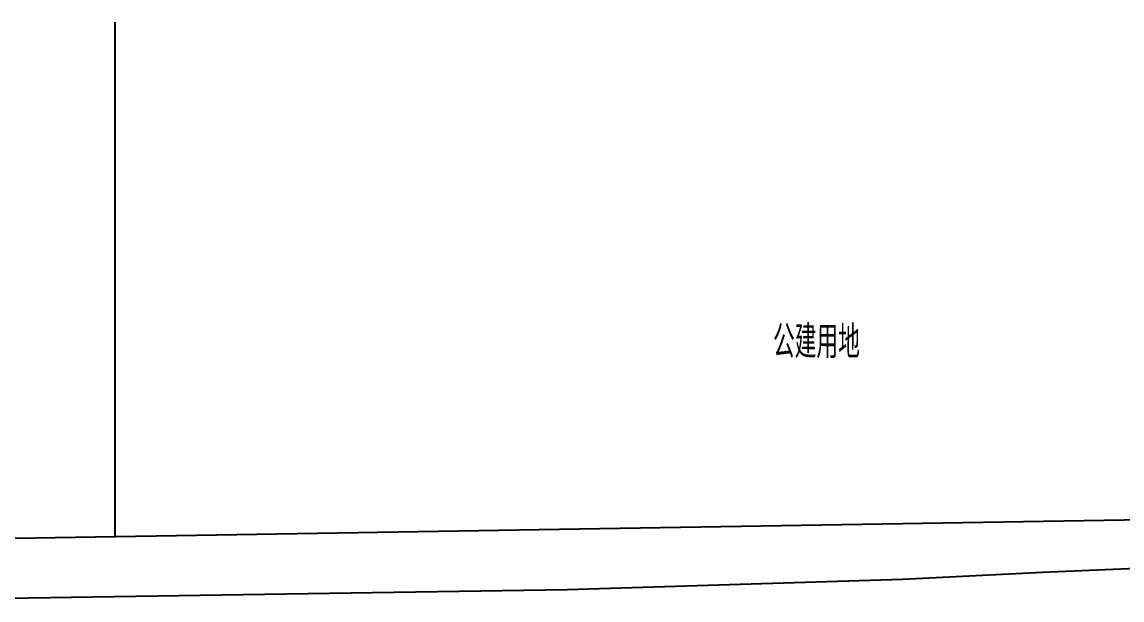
# Model space of a CAD drawing. Header units: metres. Extents: x 71066629 to 71645179, y 84793221 to 85208804.
# Drawn here: x 71314955 to 71382317, y 85173437 to 85208804 of the extents above; entities that cross this region are included whole.
import ezdxf

# ---------------------------------------------------------------- set-up
doc = ezdxf.new("R2010")
doc.units = ezdxf.units.M
doc.header["$LTSCALE"] = 1000
for name, pattern in [('DASH', [0.35, 0.25, -0.1]), ('DASHED', [19.049999999999997, 12.7, -6.35]), ('DASHEDX2', [1.5, 1, -0.5])]:
    doc.linetypes.add(name, pattern=pattern)
for name, color, linetype in [('G-ANNO-TEXT', 7, 'Continuous'), ('G-SDWK', 157, 'Continuous'), ('G-SITE-开放', 1, 'DASHEDX2'), ('G_DRIV_ROAD', 145, 'Continuous'), ('G_N_GUIDES', 3, 'DASH')]:
    doc.layers.add(name, color=color, linetype=linetype)
doc.layers.add('G-ROAD-市政', color=1, linetype='Continuous', lineweight=13)
doc.styles.add('GAD A', font='$ gad e.shx', dxfattribs={"width": 0.7, "bigfont": '$ gad c.shx'})

# ---------------------------------------------------------------- blocks, each defined once
blk = doc.blocks.new('A$C237376EB')
at = {"layer": 'G-ROAD-市政', "linetype": 'Continuous'}
blk.add_line((682.8556100966525, 764.1715960779838), (870.6062566461042, 767.2770762096334), dxfattribs=at)
at = {"layer": 'G-SITE-开放', "linetype": 'DASHED', "ltscale": 20}
blk.add_lwpolyline([(743.3579448104138, 765.1723319040757), (743.3579448104138, 796.6532686997234)], dxfattribs=at)

msp = doc.modelspace()

# ---------------------------------------------------------------- linework, layer by layer
at = {"layer": 'G-SDWK'}
msp.add_lwpolyline([(71258018.75669631, 85175480.72918963), (71270299.08643171, 85175713.12392932), (71281245.66217695, 85175920.27851519), (71281661.66488346, 85175914.15420757), (71297367.98220778, 85174277.29180199), (71305431.88425274, 85173436.89759451), (71311395.24899656, 85173505.47674432), (71331141.80925582, 85173816.01509993), (71348345.19905433, 85174086.55904828), (71368876.99999999, 85174701), (71377450.96465655, 85175130.83983064), (71382733.66714345, 85175364.3720771), (71389848.32385659, 85175678.8894608), (71407179.38895786, 85176062.66617806), (71417625.076269, 85176288.39437133), (71426368.71283856, 85176477.34175475), (71437213.35889746, 85176711.6913278), (71444566.2482476, 85176870.5850778), (71449213, 85176970.99999991, 0.4259488362715839), (71466689.21967694, 85194161.4988413)], format="xyb", dxfattribs=at)
at = {"layer": 'G_DRIV_ROAD'}
for points in [[(71260164.14033715, 85176322.39112118), (71447914.7596064, 85179428.04312417)], [(71260164.18457031, 85176322.38769531), (71447914.79492188, 85179428.03955078)]]:
    msp.add_lwpolyline(points, dxfattribs=at)

# ---------------------------------------------------------------- block references
at = {"layer": 'G_N_GUIDES', "xscale": 1000, "yscale": 1000, "zscale": 1000}
msp.add_blockref('A$C237376EB', (70577308.67682125, 84412150.79480837), dxfattribs=at)

# ---------------------------------------------------------------- texts
at = {"layer": 'G-ANNO-TEXT', "style": 'GAD A', "width": 0.7}
msp.add_text('公建用地', height=2000, rotation=359.8, dxfattribs=at).set_placement((71360943.1137662, 85188242.86489624))

doc.saveas('drawing.dxf')
